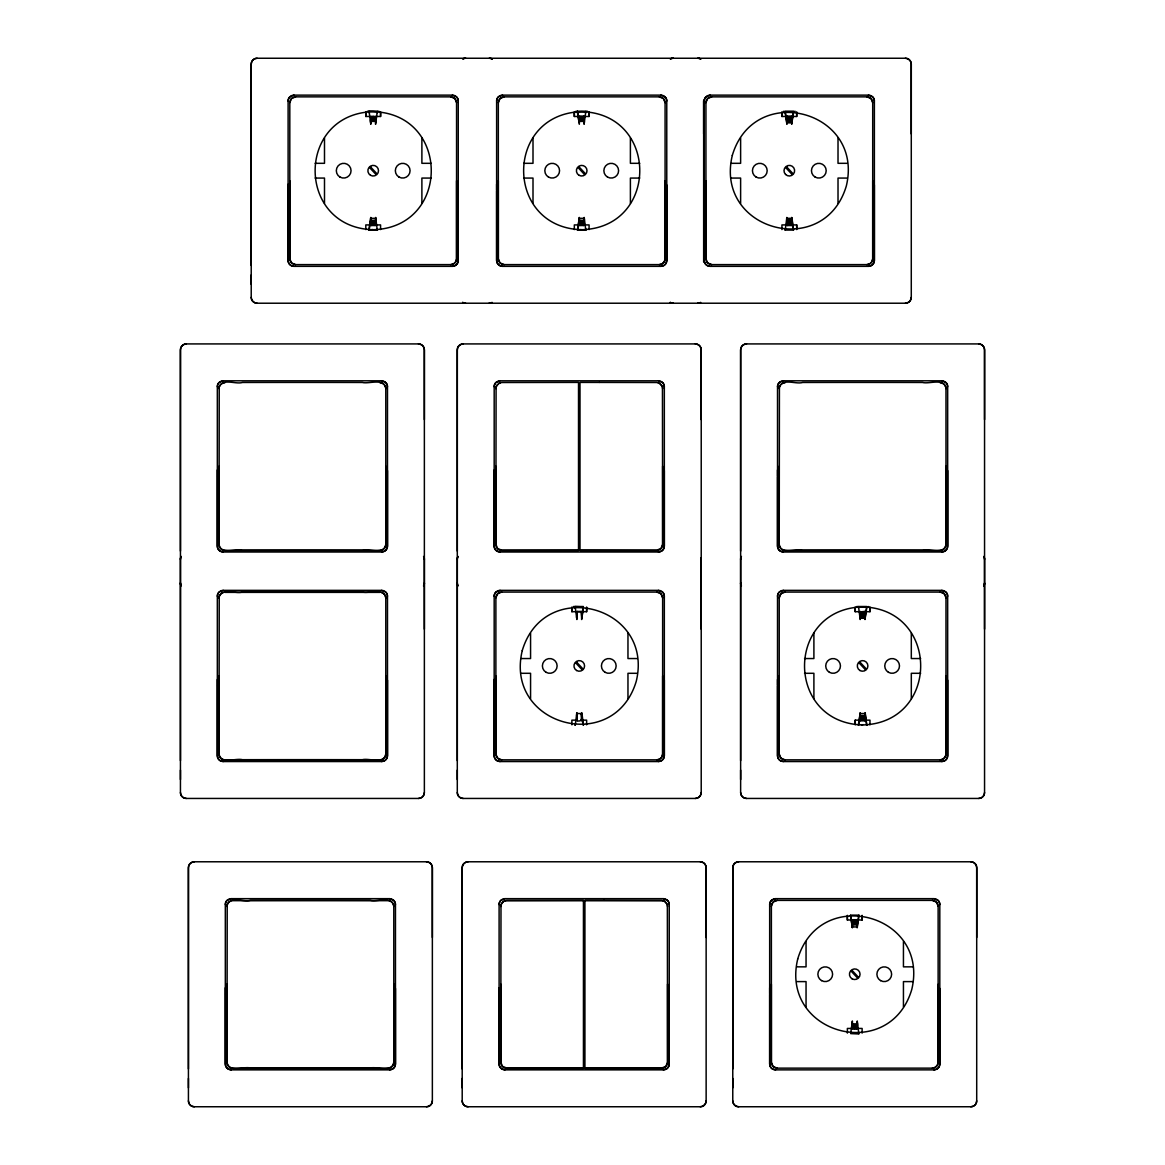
<?xml version="1.0" encoding="UTF-8"?>
<svg xmlns="http://www.w3.org/2000/svg" width="1165" height="1165" viewBox="0 0 1165 1165"><rect width="100%" height="100%" fill="white"/><g stroke="black" fill="none" stroke-linecap="round" stroke-linejoin="round"><path stroke-width="1.5" d="M180.444 779.56L180.444 770.123M180.444 760.643L180.444 559.375A5.869 5.825 -42.7 0 1 181.23 556.433A5.898 5.898 0 0 0 180.444 559.375M180.444 551.089L180.444 349.82A5.869 5.825 -42.7 0 1 186.342 343.923L418.468 343.923A5.869 5.825 42.7 0 1 424.366 349.82L424.366 792.55A5.869 5.825 -42.7 0 1 418.468 798.447L186.342 798.447A5.869 5.825 42.7 0 1 180.444 792.55L180.444 349.82A5.898 5.898 0 0 1 186.342 343.923M188.424 1087.862L188.424 1078.44M188.424 1068.946L188.424 867.677A5.869 5.825 -42.7 0 1 194.337 861.78L426.448 861.78A5.869 5.825 42.7 0 1 432.361 867.677L432.361 1100.852A5.869 5.825 -42.7 0 1 426.448 1106.75L194.337 1106.75A5.869 5.825 42.7 0 1 188.424 1100.852L188.424 867.677A5.898 5.898 0 0 1 194.337 861.78M217.331 686.083L217.331 755.648A5.883 5.854 42.8 0 0 220.287 760.76L223.243 761.546L381.581 761.546L384.523 760.76A5.883 5.854 -42.8 0 0 387.479 755.648L387.479 680.127M217.331 685.399L217.331 679.443M217.331 476.529L217.331 546.094A5.883 5.854 42.8 0 0 220.287 551.205L223.243 552.006L381.581 552.006L384.523 551.205A5.883 5.854 -42.8 0 0 387.479 546.094L387.479 470.573M217.331 475.844L217.331 469.903M219.035 675.817L219.035 753.944C220.651 764.706 235.883 757.847 242.451 759.696A1220.804 40.469 0 0 1 362.373 759.696C368.941 757.847 384.188 764.706 385.79 753.944L385.79 675.817M219.035 466.262L219.035 544.39C220.607 555.093 235.898 548.307 242.451 550.142A1220.804 40.469 0 0 1 362.373 550.142C368.941 548.293 384.188 555.152 385.79 544.39L385.79 466.262M225.326 994.386L225.326 1063.951A5.883 5.854 42.8 0 0 228.267 1069.062L231.223 1069.863L389.561 1069.863L392.518 1069.062A5.883 5.854 -42.8 0 0 395.459 1063.951L395.459 988.43M225.326 993.701L225.326 987.76M227.029 984.119L227.029 1062.247C228.631 1073.009 243.878 1066.15 250.446 1067.999A1220.804 40.469 0 0 1 370.353 1067.999C376.79 1066.266 392.27 1072.921 393.785 1062.247L393.785 984.119M251.218 284.333L251.218 274.911M251.218 265.416L251.218 64.148A5.869 5.825 -42.7 0 1 257.115 58.25L905.365 58.25A5.869 5.825 42.7 0 1 911.278 64.148L911.278 297.323A5.869 5.825 -42.7 0 1 905.365 303.22L257.115 303.22A5.869 5.825 42.7 0 1 251.218 297.323L251.218 64.148A5.898 5.898 0 0 1 257.115 58.25M288.105 190.856L288.105 260.421A5.883 5.854 42.8 0 0 291.061 265.533L294.017 266.334L452.355 266.334L455.297 265.533A5.883 5.854 -42.8 0 0 458.253 260.421L458.253 184.9M288.105 190.172L288.105 184.23M289.808 180.735L289.808 258.834L291.512 262.926L295.604 264.615L450.782 264.615L453.68 263.843L455.792 261.717L456.563 258.834L456.563 180.735M370.237 116.471L365.81 116.471L365.81 111.811M371.067 223.884L370.703 218.758L369.145 230.073L377.242 230.073L375.683 217.447L375.276 225.529L371.111 225.529L371.067 223.884L375.319 223.884L375.276 225.529M370.499 122.296C369.844 114.287 376.543 114.287 375.873 122.296M375.319 223.884L375.887 219.428M375.742 117.942A2.956 2.956 0 0 0 376.149 116.471L380.576 116.471L380.576 111.811M424.366 629.173L424.366 559.375A5.869 5.825 42.7 0 0 423.579 556.433A5.898 5.898 0 0 1 424.366 559.375M424.366 419.618L424.366 349.82A5.898 5.898 0 0 0 418.468 343.923M432.361 937.476L432.361 867.677A5.898 5.898 0 0 0 426.448 861.78M457.292 779.56L457.292 770.123M457.292 760.643L457.292 559.375A5.869 5.825 -42.7 0 1 458.078 556.433A5.898 5.898 0 0 0 457.292 559.375M457.292 551.089L457.292 349.82A5.869 5.825 -42.7 0 1 463.189 343.923L695.316 343.923A5.869 5.825 42.7 0 1 701.228 349.82L701.213 792.55A5.869 5.825 -42.7 0 1 695.316 798.447L463.189 798.447A5.869 5.825 42.7 0 1 457.292 792.55L457.292 349.82A5.898 5.898 0 0 1 463.189 343.923M462.199 1087.862L462.199 1078.44M462.199 1068.946L462.199 867.677A5.869 5.825 -42.7 0 1 468.112 861.78L700.238 861.78A5.869 5.825 42.7 0 1 706.136 867.677L706.136 1100.852A5.869 5.825 -42.7 0 1 700.238 1106.75L468.112 1106.75A5.869 5.825 42.7 0 1 462.199 1100.852L462.199 867.677A5.898 5.898 0 0 1 468.112 861.78M494.178 686.083L494.178 755.648A5.883 5.854 42.8 0 0 497.135 760.76L500.091 761.546L658.429 761.546L661.371 760.76A5.883 5.854 -42.8 0 0 664.327 755.648L664.327 680.127M494.178 685.399L494.178 679.443M494.178 476.529L494.178 546.094A5.883 5.854 42.8 0 0 497.135 551.205L500.091 552.006L658.429 552.006L661.371 551.205A5.883 5.854 -42.8 0 0 664.327 546.094L664.327 470.573M494.178 475.844L494.178 469.903M495.882 675.962L495.882 754.061L497.586 758.153L501.664 759.842L656.856 759.842L659.754 759.07L661.866 756.944L662.637 754.061L662.637 675.962M495.882 466.233L495.882 544.375L497.586 548.467L501.664 550.157L578.524 550.055M496.625 190.856L496.625 260.421A5.883 5.854 42.8 0 0 499.581 265.533L502.523 266.334L660.861 266.334L663.817 265.533A5.883 5.854 -42.8 0 0 666.759 260.421L666.773 184.9M496.625 190.172L496.625 184.23M498.329 180.735L498.329 258.834L500.018 262.926L504.11 264.615L659.303 264.615L662.186 263.843L664.312 261.717L665.084 258.834L665.084 180.735M499.101 994.386L499.101 1063.951A5.883 5.854 42.8 0 0 502.057 1069.062L504.998 1069.863L663.336 1069.863L666.293 1069.062A5.883 5.854 -42.8 0 0 669.234 1063.951L669.249 988.43M499.101 993.701L499.101 987.76M500.804 984.09L500.804 1062.232L502.494 1066.324L506.586 1068.014L583.447 1067.912M576.311 611.698L571.884 611.698L571.884 607.038M578.757 116.471L574.33 116.471L574.33 111.811M579.587 223.884L579.223 218.758L577.651 230.073L585.762 230.073L584.204 217.447L583.782 225.529L579.617 225.529L579.587 223.884L583.825 223.884L583.782 225.529M577.607 111.287L579.107 122.806L579.617 116.209L583.782 116.209L584.393 122.296M583.825 223.884L584.393 219.428M581.816 613.169A2.956 2.956 0 0 0 582.209 611.698L586.636 611.698L586.636 607.038M584.262 117.942A2.956 2.956 0 0 0 584.655 116.471L589.082 116.471L589.082 111.811M662.637 466.233L662.637 544.375L660.948 548.467L656.856 550.157L579.995 550.055M667.56 984.09L667.56 1062.232L665.87 1066.324L661.778 1068.014L584.917 1067.912M701.213 629.173L701.213 559.375A5.869 5.825 42.7 0 0 701.024 557.846A5.898 5.898 0 0 1 701.213 559.375M701.213 419.618L701.213 349.82A5.898 5.898 0 0 0 695.316 343.923M703.66 133.946L703.66 101.209M704.243 190.856L704.243 260.421A5.883 5.854 42.8 0 0 707.184 265.533L710.14 266.334L868.478 266.334L871.435 265.533A5.883 5.854 -42.8 0 0 874.376 260.421L874.376 184.9M704.243 190.172L704.243 184.23M705.932 180.735L705.932 258.834L707.636 262.926L711.728 264.615L866.906 264.615L869.804 263.843L871.915 261.717L872.702 258.834L872.702 180.735M706.136 937.476L706.136 867.677A5.898 5.898 0 0 0 700.238 861.78M732.77 1087.862L732.77 1078.44M732.77 1068.946L732.77 867.677A5.869 5.825 -42.7 0 1 738.683 861.78L970.794 861.78A5.869 5.825 42.7 0 1 976.707 867.677L976.707 1100.852A5.869 5.825 -42.7 0 1 970.794 1106.75L738.683 1106.75A5.869 5.825 42.7 0 1 732.77 1100.852L732.77 867.677A5.898 5.898 0 0 1 738.683 861.78M740.634 779.56L740.634 770.123M740.634 760.643L740.634 559.375A5.869 5.825 -42.7 0 1 741.421 556.433A5.898 5.898 0 0 0 740.634 559.375M740.634 551.089L740.634 349.82A5.869 5.825 -42.7 0 1 746.532 343.923L978.658 343.923A5.869 5.825 42.7 0 1 984.556 349.82L984.556 792.55A5.869 5.825 -42.7 0 1 978.658 798.447L746.532 798.447A5.869 5.825 42.7 0 1 740.634 792.55L740.634 349.82A5.898 5.898 0 0 1 746.532 343.923M769.672 994.386L769.672 1063.951A5.883 5.854 42.8 0 0 772.613 1069.062L775.57 1069.863L933.908 1069.863L936.864 1069.062A5.883 5.854 -42.8 0 0 939.806 1063.951L939.806 988.43M769.672 993.701L769.672 987.76M771.376 984.265L771.376 1062.363L773.065 1066.456L777.157 1068.145L932.335 1068.145L935.233 1067.373L937.344 1065.247L938.131 1062.363L938.131 984.265M777.521 686.083L777.521 755.648A5.883 5.854 42.8 0 0 780.477 760.76L783.419 761.546L941.757 761.546L944.713 760.76A5.883 5.854 -42.8 0 0 947.669 755.648L947.669 680.127M777.521 685.399L777.521 679.443M777.521 476.529L777.521 546.094A5.883 5.854 42.8 0 0 780.477 551.205L783.419 552.006L941.757 552.006L944.713 551.205A5.883 5.854 -42.8 0 0 947.669 546.094L947.669 470.573M777.521 475.844L777.521 469.903M779.225 675.962L779.225 754.061L780.914 758.153L785.006 759.842L940.199 759.842L943.082 759.07L945.208 756.944L945.98 754.061L945.98 675.962M779.225 466.262L779.225 544.39C780.798 555.093 796.088 548.307 802.641 550.142A1220.804 40.469 0 0 1 922.563 550.142C929.131 548.293 944.378 555.152 945.98 544.39L945.98 466.262M786.754 117.942A2.956 2.956 0 0 1 786.36 116.471L781.933 116.471L781.933 111.811M787.234 225.529L786.826 218.758L791.807 218.758L793.365 230.073L785.268 230.073L786.826 217.447L787.234 225.529L791.399 225.529L791.807 218.758M787.19 118.947L787.234 116.209L791.399 116.209L791.807 122.966L793.423 111.287L785.21 111.287L786.826 122.966L787.19 118.947L791.443 118.947M792.273 116.471L796.7 116.471L796.7 111.811M852.198 921.471A2.956 2.956 0 0 1 851.79 920L847.363 920L847.363 915.34M857.44 1022.957C858.095 1030.967 851.397 1030.967 852.066 1022.957M852.663 919.738L852.358 927.821L850.537 915.34L852.154 926.335L852.663 919.738L856.828 919.738L857.236 926.495L858.794 915.18L850.494 915.137M859.654 611.698L855.226 611.698L855.226 607.038M866.658 725.3L865.202 714.145L864.692 720.756L860.527 720.756L860.12 713.985L858.547 725.3M865.289 617.523L860.12 618.193L860.454 611.858L864.678 611.436L865.085 618.193L866.702 606.514L858.503 606.514L860.207 619.518L860.527 611.436M857.702 920L862.129 920L862.129 915.34M865.158 613.169A2.956 2.956 0 0 0 865.551 611.698L869.978 611.698L869.978 607.038M911.278 133.946L911.278 64.148A5.898 5.898 0 0 0 905.365 58.25M976.707 937.476L976.707 867.677A5.898 5.898 0 0 0 970.794 861.78M984.556 629.173L984.556 559.375A5.869 5.825 42.7 0 0 983.77 556.433A5.898 5.898 0 0 1 984.556 559.375M984.556 419.618L984.556 349.82A5.898 5.898 0 0 0 978.658 343.923M576.573 617.523L577.185 611.436L581.35 611.436L581.859 618.033L583.359 606.514L573.355 606.557M375.276 116.209L375.581 124.291L377.285 111.287L367.295 111.33M371.111 225.529L370.79 217.433L368.941 230.131M583.782 116.209L584.102 124.291L585.806 111.287L575.801 111.33M579.617 225.529L579.311 217.433L577.447 230.131M581.35 611.436L581.655 619.518L583.359 607.62M583.316 725.3C577.374 700.049 587.058 723.742 577.185 720.756L576.864 712.66L575.219 725.3M791.399 116.209L791.705 124.291L793.569 111.607L795.214 111.33M864.678 611.436L864.998 619.518L866.862 606.834L868.508 606.557M860.527 720.756L860.207 712.66L858.401 725.14M856.828 919.738L857.149 927.821L858.998 915.137M852.663 1029.059L852.358 1020.962L850.698 1033.603L858.853 1033.967M295.604 264.615A5.781 5.781 0 0 1 289.808 258.834L289.808 102.637L291.512 98.544L295.604 96.855L450.782 96.855L454.874 98.544L456.563 102.637L456.563 258.834A5.781 5.781 0 0 1 450.782 264.615M377.242 112.757L377.62 111.33L379.091 111.33M504.11 264.615A5.781 5.781 0 0 1 498.329 258.834L498.329 102.637L500.018 98.544L504.11 96.855L659.303 96.855L663.395 98.544L665.084 102.637L665.084 258.834A5.781 5.781 0 0 1 659.303 264.615M501.664 759.842A5.781 5.781 0 0 1 495.882 754.061L495.882 597.863L497.586 593.771L501.664 592.082L656.856 592.082L660.948 593.771L662.637 597.863L662.637 754.061A5.781 5.781 0 0 1 656.856 759.842M585.762 112.757L586.126 111.33L587.611 111.33M575.219 724.193L575.059 725.14M711.728 264.615A5.781 5.781 0 0 1 705.932 258.834L705.932 102.637L707.636 98.544L711.728 96.855L866.906 96.855L870.998 98.544L872.702 102.637L872.702 258.834A5.781 5.781 0 0 1 866.906 264.615M785.268 228.966L785.064 230.131M785.006 759.842A5.781 5.781 0 0 1 779.225 754.061L779.225 597.863L780.914 593.771L785.006 592.082L940.199 592.082L944.291 593.771L945.98 597.863L945.98 754.061A5.781 5.781 0 0 1 940.199 759.842M777.157 1068.145A5.781 5.781 0 0 1 771.376 1062.363L771.376 906.166L773.065 902.074L777.157 900.385L932.335 900.385L936.427 902.074L938.131 906.166L938.131 1062.363A5.781 5.781 0 0 1 932.335 1068.145M576.573 714.655L577.185 720.756M786.826 218.758L792.011 219.428M452.355 266.334A5.898 5.898 0 0 0 458.253 260.421L458.253 101.049A5.883 5.854 50 0 0 456.52 96.87L452.355 95.137L294.017 95.137L289.837 96.87A5.883 5.854 -50 0 0 288.119 101.049L288.105 260.421A5.898 5.898 0 0 0 294.017 266.334M660.861 266.334A5.898 5.898 0 0 0 666.773 260.421L666.773 101.049A5.883 5.854 50 0 0 665.04 96.87L660.861 95.137L502.523 95.137L498.358 96.87A5.883 5.854 -50 0 0 496.625 101.049L496.625 260.421A5.898 5.898 0 0 0 502.523 266.334M868.478 266.334A5.898 5.898 0 0 0 874.376 260.421L874.376 101.049A5.883 5.854 50 0 0 872.658 96.87L868.478 95.137L710.14 95.137L705.961 96.87A5.883 5.854 -50 0 0 704.243 101.049L704.243 260.421A5.898 5.898 0 0 0 710.14 266.334M373.193 229.723C450.607 227.626 450.607 113.762 373.193 111.665C295.779 113.762 295.779 227.641 373.193 229.723L372.043 229.578M581.699 229.723C659.128 227.626 659.128 113.762 581.699 111.665C504.285 113.762 504.285 227.641 581.699 229.723L580.563 229.578M381.581 552.006A5.898 5.898 0 0 0 387.479 546.094L387.479 386.722A5.883 5.854 50 0 0 385.746 382.542L381.581 380.809L223.243 380.809L219.064 382.542A5.883 5.854 -50 0 0 217.331 386.722L217.331 546.094A5.898 5.898 0 0 0 223.243 552.006M658.429 552.006A5.898 5.898 0 0 0 664.327 546.094L664.327 386.722A5.883 5.854 50 0 0 662.594 382.542L658.429 380.809L500.091 380.809L495.911 382.542A5.883 5.854 -50 0 0 494.178 386.722L494.178 546.094A5.898 5.898 0 0 0 500.091 552.006M941.757 552.006A5.898 5.898 0 0 0 947.669 546.094L947.669 386.722A5.883 5.854 50 0 0 945.936 382.542L941.757 380.809L783.419 380.809L779.254 382.542A5.883 5.854 -50 0 0 777.521 386.722L777.521 546.094A5.898 5.898 0 0 0 783.419 552.006M381.581 761.546A5.898 5.898 0 0 0 387.479 755.648L387.479 596.276A5.883 5.854 50 0 0 385.746 592.097L381.581 590.364L223.243 590.364L219.064 592.097A5.883 5.854 -50 0 0 217.331 596.276L217.331 755.648A5.898 5.898 0 0 0 223.243 761.546M658.429 761.546A5.898 5.898 0 0 0 664.327 755.648L664.327 596.276A5.883 5.854 50 0 0 662.594 592.097L658.429 590.364L500.091 590.364L495.911 592.097A5.883 5.854 -50 0 0 494.178 596.276L494.178 755.648A5.898 5.898 0 0 0 500.091 761.546M941.757 761.546A5.898 5.898 0 0 0 947.669 755.648L947.669 596.276A5.883 5.854 50 0 0 945.936 592.097L941.757 590.364L783.419 590.364L779.254 592.097A5.883 5.854 -50 0 0 777.521 596.276L777.521 755.648A5.898 5.898 0 0 0 783.419 761.546M862.61 724.95C940.024 722.853 940.024 608.989 862.595 606.892C785.181 608.989 785.181 722.853 862.61 724.95L861.459 724.805M389.561 1069.863A5.898 5.898 0 0 0 395.459 1063.951L395.459 904.579A5.883 5.854 50 0 0 393.741 900.399L389.561 898.666L231.223 898.666L227.044 900.399A5.883 5.854 -50 0 0 225.326 904.579L225.326 1063.951A5.898 5.898 0 0 0 231.223 1069.863M663.336 1069.863A5.898 5.898 0 0 0 669.249 1063.951L669.249 904.579A5.883 5.854 50 0 0 667.516 900.399L663.336 898.666L504.998 898.666L500.834 900.399A5.883 5.854 -50 0 0 499.101 904.579L499.101 1063.951A5.898 5.898 0 0 0 504.998 1069.863M933.908 1069.863A5.898 5.898 0 0 0 939.806 1063.951L939.806 904.579A5.883 5.854 50 0 0 938.087 900.399L933.908 898.666L775.57 898.666L771.39 900.399A5.883 5.854 -50 0 0 769.672 904.579L769.672 1063.951A5.898 5.898 0 0 0 775.57 1069.863M783.419 111.33L785.064 111.607L786.914 124.291L787.234 116.209M369.087 111.287L377.242 111.651M577.651 111.651L585.762 111.651M785.268 111.651L793.365 111.651M371.038 116.631L375.348 116.631M579.544 116.631L583.854 116.631M787.161 116.631L791.472 116.631M371.067 117.84L375.319 117.84M579.573 117.84L583.825 117.84M787.19 117.84L791.443 117.84M371.067 118.947L375.319 118.947M579.573 118.947L583.825 118.947M371.067 119.107L375.319 119.107M579.587 119.107L583.825 119.107M787.19 119.107L791.443 119.107M371.038 120.33L375.348 120.33M579.558 120.33L583.854 120.33M787.161 120.33L791.472 120.33M370.98 121.393L375.407 121.393M579.5 121.393L583.913 121.393M787.103 121.393L791.53 121.393M786.623 122.296L792.011 122.296M786.725 122.806L791.909 122.806M315.132 163.318L324.496 163.318L324.496 138.023M431.254 163.318L421.89 163.318L421.89 138.023M523.653 163.318L533.002 163.318L533.002 138.023M639.76 163.318L630.396 163.318L630.396 138.023M731.256 163.318L740.62 163.318L740.62 138.023M847.377 163.318L838.014 163.318L838.014 138.023M315.132 178.07L324.496 178.07L324.496 203.365M431.254 178.07L421.89 178.07L421.89 203.365M523.653 178.07L533.002 178.07L533.002 203.365M639.76 178.07L630.396 178.07L630.396 203.365M731.256 178.07L740.62 178.07L740.62 203.365M847.377 178.07L838.014 178.07L838.014 203.365M370.499 218.321L375.887 218.321M579.02 218.321L584.393 218.321M786.623 218.321L792.011 218.321L793.569 230.131M786.725 218.918L791.909 218.918M370.98 220.331L375.407 220.331M579.5 220.331L583.913 220.331M787.103 220.331L791.53 220.331M371.038 221.408L375.348 221.408M579.558 221.408L583.854 221.408M787.161 221.408L791.472 221.408M371.067 222.617L375.319 222.617M579.587 222.617L583.825 222.617M787.19 222.617L791.443 222.617M371.067 222.777L375.319 222.777M579.587 222.777L583.825 222.777M787.19 222.777L791.443 222.777A2.956 2.956 0 0 1 792.273 224.918L796.7 224.918L796.7 229.578M787.19 223.884L791.443 223.884M370.237 224.918L365.81 224.918L365.81 229.578M578.757 224.918L574.33 224.918L574.33 229.578M371.038 225.093L375.348 225.093M579.544 225.093L583.854 225.093M787.161 225.093L791.472 225.093M224.816 592.373L380.008 592.373M856.697 606.557L858.168 606.557L858.547 607.984M575.16 606.514L583.316 606.878M858.547 606.878L866.658 606.878M577.112 611.858L581.422 611.858M860.454 611.858L864.75 611.858M860.484 613.067L864.721 613.067M860.484 614.173L864.721 614.173M860.454 615.557L864.75 615.557M860.396 616.62L864.809 616.62M860.221 618.003L864.983 618.003M521.206 658.545L530.57 658.545L530.57 633.25M637.328 658.545L627.964 658.545L627.964 633.25M804.549 658.545L813.898 658.545L813.898 633.25M920.656 658.545L911.307 658.545L911.307 633.25M521.206 673.297L530.57 673.297L530.57 698.592M637.328 673.297L627.964 673.297L627.964 698.592M804.549 673.297L813.898 673.297L813.898 698.592M920.656 673.297L911.307 673.297L911.307 698.592M576.573 713.548L581.947 713.548L583.461 725.14M859.916 713.548L865.289 713.548L866.804 725.14M860.396 715.558L864.809 715.558M860.454 716.621L864.75 716.621M860.484 718.004L864.721 718.004M860.484 719.111L864.721 719.111M576.311 720.145L571.884 720.145L571.884 724.805M855.226 723.975L855.226 720.145L859.654 720.145M860.454 720.319L864.75 720.319M583.447 900.734L506.586 900.734A5.781 5.781 0 0 0 505.086 900.924M584.917 900.734L661.778 900.734A5.781 5.781 0 0 1 667.56 906.516M852.591 920.161L856.901 920.161M852.62 921.369L856.872 921.369M852.62 922.476L856.872 922.476M852.62 922.636L856.872 922.636M852.591 923.86L856.901 923.86M852.532 924.923L856.959 924.923M852.052 926.932L857.44 926.932M796.685 966.848L806.049 966.848L806.049 941.553M912.807 966.848L903.443 966.848L903.443 941.553M796.685 981.6L806.049 981.6L806.049 1006.895M912.807 981.6L903.443 981.6L903.443 1006.895M852.532 1023.86L856.959 1023.86M852.591 1024.938L856.901 1024.938M852.62 1026.147L856.872 1026.147M852.62 1026.307L856.872 1026.307A2.956 2.956 0 0 1 857.309 1026.977M852.62 1027.414L856.872 1027.414M852.591 1028.637L856.901 1028.637M857.702 1028.447L862.129 1028.447L862.129 1033.107M577.272 111.33L579.311 124.291L579.617 116.209M368.766 111.33L369.145 112.757M574.84 606.557L575.204 607.984M585.966 230.131L585.762 228.966M377.445 230.131L377.242 228.966M792.011 218.321L791.719 217.433L791.399 225.529M865.289 713.548L865.1 712.674L864.692 720.756M581.947 713.548L581.655 712.66L581.35 720.756M858.794 1033.603L857.251 1020.977L856.828 1029.059M575.204 606.878L576.864 619.518L577.185 611.436M369.145 111.651L370.79 124.291L371.111 116.209M869.978 607.868L869.978 611.698M869.978 724.805L869.978 720.145L865.551 720.145A2.956 2.956 0 0 0 865.158 718.674M862.129 916.171L862.129 920M855.226 607.868L855.226 611.698M855.226 720.145L855.226 724.805M847.363 916.171L847.363 920M847.363 1033.107L847.363 1028.447L851.79 1028.447A2.956 2.956 0 0 1 852.198 1026.977M796.7 112.641L796.7 116.471M796.7 224.918L796.7 228.748M781.933 112.641L781.933 116.471M781.933 229.578L781.933 224.918L786.36 224.918A2.956 2.956 0 0 1 786.754 223.447M703.66 100.306L703.66 261.979M589.082 112.641L589.082 116.471M589.082 229.578L589.082 224.918L584.655 224.918A2.956 2.956 0 0 0 584.262 223.447M586.636 607.868L586.636 611.698M586.636 724.805L586.636 720.145L582.209 720.145A2.956 2.956 0 0 0 581.816 718.674M574.33 112.641L574.33 116.471M571.884 607.868L571.884 611.698M380.576 112.641L380.576 116.471M380.576 229.578L380.576 224.918L376.149 224.918A2.956 2.956 0 0 0 375.742 223.447M365.81 112.641L365.81 116.471M940.199 592.082A5.781 5.781 0 0 1 945.98 597.863M779.225 597.863A5.781 5.781 0 0 1 785.006 592.082M859.755 719.388A2.956 2.956 0 0 1 860.513 718.062M860.513 613.78A2.956 2.956 0 0 1 859.755 612.455M746.532 798.447A5.898 5.898 0 0 1 740.634 792.55M984.556 792.55A5.898 5.898 0 0 1 978.658 798.447M941.757 590.364A5.898 5.898 0 0 1 947.669 596.276M777.521 596.276A5.898 5.898 0 0 1 783.419 590.364M940.199 382.819A5.781 5.781 0 0 1 945.98 388.6M779.225 388.6A5.781 5.781 0 0 1 785.006 382.819M941.757 380.809A5.898 5.898 0 0 1 947.669 386.722M777.521 386.722A5.898 5.898 0 0 1 783.419 380.809M380.008 382.819A5.781 5.781 0 0 1 385.79 388.6M219.035 388.6A5.781 5.781 0 0 1 224.816 382.819M381.581 380.809A5.898 5.898 0 0 1 387.479 386.722M217.331 386.722A5.898 5.898 0 0 1 223.243 380.809M381.508 592.563A5.781 5.781 0 0 1 385.79 598.155M219.035 598.155A5.781 5.781 0 0 1 223.331 592.563M186.342 798.447A5.898 5.898 0 0 1 180.444 792.55M424.366 792.55A5.898 5.898 0 0 1 418.468 798.447M381.581 590.364A5.898 5.898 0 0 1 387.479 596.276M217.331 596.276A5.898 5.898 0 0 1 223.243 590.364M658.356 383.067A5.781 5.781 0 0 1 662.637 388.659M495.882 388.659A5.781 5.781 0 0 1 497.586 384.566M498.78 383.649A5.781 5.781 0 0 1 500.178 383.067M658.429 380.809A5.898 5.898 0 0 1 664.327 386.722M494.178 386.722A5.898 5.898 0 0 1 500.091 380.809M656.856 592.082A5.781 5.781 0 0 1 662.637 597.863M495.882 597.863A5.781 5.781 0 0 1 501.664 592.082M463.189 798.447A5.898 5.898 0 0 1 457.292 792.55M701.213 792.55A5.898 5.898 0 0 1 695.316 798.447M658.429 590.364A5.898 5.898 0 0 1 664.327 596.276M494.178 596.276A5.898 5.898 0 0 1 500.091 590.364M659.303 96.855A5.781 5.781 0 0 1 665.084 102.637M498.329 102.637A5.781 5.781 0 0 1 504.11 96.855M579.617 118.553A2.956 2.956 0 0 1 579.151 117.942M660.861 95.137A5.898 5.898 0 0 1 666.773 101.049M496.625 101.049A5.898 5.898 0 0 1 502.523 95.137M866.906 96.855A5.781 5.781 0 0 1 872.702 102.637M705.932 102.637A5.781 5.781 0 0 1 711.728 96.855M792.171 117.228A2.956 2.956 0 0 1 791.399 118.553M911.278 297.323A5.898 5.898 0 0 1 905.365 303.22M868.478 95.137A5.898 5.898 0 0 1 874.376 101.049M704.243 101.049A5.898 5.898 0 0 1 710.14 95.137M450.782 96.855A5.781 5.781 0 0 1 456.563 102.637M289.808 102.637A5.781 5.781 0 0 1 295.604 96.855M370.339 224.161A2.956 2.956 0 0 1 371.111 222.835M371.111 118.553A2.956 2.956 0 0 1 370.63 117.942M257.115 303.22A5.898 5.898 0 0 1 251.218 297.323M452.355 95.137A5.898 5.898 0 0 1 458.253 101.049M288.105 101.049A5.898 5.898 0 0 1 294.017 95.137M932.335 900.385A5.781 5.781 0 0 1 938.131 906.166M771.376 906.166A5.781 5.781 0 0 1 777.157 900.385M738.683 1106.75A5.898 5.898 0 0 1 732.77 1100.852M976.707 1100.852A5.898 5.898 0 0 1 970.794 1106.75M933.908 898.666A5.898 5.898 0 0 1 939.806 904.579M769.672 904.579A5.898 5.898 0 0 1 775.57 898.666M500.804 906.516A5.781 5.781 0 0 1 503.688 901.506M468.112 1106.75A5.898 5.898 0 0 1 462.199 1100.852M706.136 1100.852A5.898 5.898 0 0 1 700.238 1106.75M663.336 898.666A5.898 5.898 0 0 1 669.249 904.579M499.101 904.579A5.898 5.898 0 0 1 504.998 898.666M393.785 906.457A5.781 5.781 0 0 0 387.989 900.676L232.811 900.676A5.781 5.781 0 0 0 231.311 900.865M227.029 906.457A5.781 5.781 0 0 1 229.913 901.448M194.337 1106.75A5.898 5.898 0 0 1 188.424 1100.852M432.361 1100.852A5.898 5.898 0 0 1 426.448 1106.75M389.561 898.666A5.898 5.898 0 0 1 395.459 904.579M225.326 904.579A5.898 5.898 0 0 1 231.223 898.666M219.238 386.795L219.035 544.71A5.781 5.781 0 0 0 224.816 550.492L380.008 550.492A5.781 5.781 0 0 0 385.79 544.71L385.79 388.294C384.261 377.635 368.81 384.246 362.373 382.469A1220.804 40.469 0 0 0 242.451 382.469C235.665 384.639 222.908 377.897 219.238 386.795M219.238 596.349L219.035 754.25A5.781 5.781 0 0 0 224.816 760.046L380.008 760.046A5.781 5.781 0 0 0 385.79 754.265L385.79 597.849C384.202 587.175 368.941 593.888 362.373 592.024A1220.804 40.469 0 0 0 242.451 592.024C235.665 594.194 222.908 587.451 219.238 596.349M227.219 904.652L227.029 1062.567A5.781 5.781 0 0 0 232.811 1068.349L387.989 1068.349A5.781 5.781 0 0 0 393.785 1062.567L393.785 906.152C392.154 895.419 376.936 902.22 370.353 900.327A1220.804 40.469 0 0 0 250.446 900.327C243.66 902.496 230.903 895.754 227.219 904.652M496.086 386.795L495.882 544.725A5.781 5.781 0 0 0 501.664 550.506L578.524 550.506L578.524 382.411L501.664 382.513L498.78 383.285L496.086 386.795M522.24 650.638C504.227 725.97 614.217 755.444 636.279 681.205C654.293 605.873 544.303 576.398 522.24 650.638M500.994 904.652L500.804 1062.582A5.781 5.781 0 0 0 506.586 1068.363L583.447 1068.363L583.447 900.268L506.586 900.37L503.688 901.142L500.994 904.652M732.304 155.411C714.276 230.743 824.281 260.217 846.329 185.978C864.357 110.646 754.352 81.186 732.304 155.411M779.414 386.795L779.225 544.71A5.781 5.781 0 0 0 785.006 550.492L940.199 550.492A5.781 5.781 0 0 0 945.98 544.71L945.98 388.294C944.364 377.562 929.131 384.363 922.563 382.469A1220.804 40.469 0 0 0 802.641 382.469C795.884 384.625 783.084 377.911 779.414 386.795M797.734 958.941C779.705 1034.272 889.711 1063.747 911.758 989.507C929.787 914.176 819.781 884.716 797.734 958.941M370.645 167.017L369.786 167.818L375.814 174.299L376.674 173.498L370.645 167.017M579.165 167.017L578.306 167.818L584.32 174.299L585.194 173.498L579.165 167.017M786.783 167.017L785.909 167.818L791.938 174.299L792.812 173.498L786.783 167.017M576.719 662.244L575.86 663.045L581.888 669.525L582.748 668.725L576.719 662.244M860.061 662.244L859.202 663.045L865.231 669.525L866.09 668.725L860.061 662.244M852.212 970.547L851.338 971.348L857.367 977.828L858.241 977.027L852.212 970.547M599.261 382.426L579.995 382.411L579.995 550.506L656.856 550.506A5.781 5.781 0 0 0 662.637 544.725L662.448 386.795L659.754 383.285L656.856 382.513L599.261 382.426M604.169 900.283L584.917 900.268L584.917 1068.363L661.778 1068.363A5.781 5.781 0 0 0 667.56 1062.582L667.356 904.652L664.662 901.142L661.778 900.37L604.169 900.283M829.393 672.307A7.383 7.383 0 0 0 840.46 665.914A7.383 7.383 0 0 0 829.393 659.536A7.383 7.383 0 0 0 829.393 672.307M888.429 672.307A7.383 7.383 0 0 0 899.496 665.914A7.383 7.383 0 0 0 888.429 659.536A7.383 7.383 0 0 0 888.429 672.307M859.945 670.516A5.315 5.315 0 0 0 867.91 665.914A5.315 5.315 0 0 0 859.945 661.327A5.315 5.315 0 0 0 859.945 670.516M740.634 582.995A5.898 5.898 0 0 0 741.421 585.937A5.869 5.825 42.7 0 1 740.634 582.995M983.77 585.937A5.869 5.825 -42.7 0 0 984.556 582.995A5.898 5.898 0 0 1 983.77 585.937M180.444 582.995A5.898 5.898 0 0 0 181.23 585.937A5.869 5.825 42.7 0 1 180.444 582.995M423.579 585.937A5.869 5.825 -42.7 0 0 424.366 582.995A5.898 5.898 0 0 1 423.579 585.937M457.292 582.995A5.898 5.898 0 0 0 458.078 585.937A5.869 5.825 42.7 0 1 457.292 582.995M701.024 584.524A5.869 5.825 -42.7 0 0 701.228 582.995A5.898 5.898 0 0 1 701.024 584.524M546.065 672.307A7.383 7.383 0 0 0 557.132 665.914A7.383 7.383 0 0 0 546.065 659.536A7.383 7.383 0 0 0 546.065 672.307M605.086 672.307A7.383 7.383 0 0 0 616.154 665.914A7.383 7.383 0 0 0 605.086 659.536A7.383 7.383 0 0 0 605.086 672.307M576.602 670.516A5.315 5.315 0 0 0 584.582 665.914A5.315 5.315 0 0 0 576.602 661.327A5.315 5.315 0 0 0 576.602 670.516M548.497 177.08A7.383 7.383 0 0 0 559.564 170.702A7.383 7.383 0 0 0 548.497 164.309A7.383 7.383 0 0 0 548.497 177.08M607.533 177.08A7.383 7.383 0 0 0 618.6 170.702A7.383 7.383 0 0 0 607.533 164.309A7.383 7.383 0 0 0 607.533 177.08M579.049 175.303A5.315 5.315 0 0 0 587.014 170.702A5.315 5.315 0 0 0 579.049 166.1A5.315 5.315 0 0 0 579.049 175.303M700.704 59.036A5.898 5.898 0 0 0 697.762 58.25A5.869 5.825 42.7 0 1 700.704 59.036M462.68 302.434A5.869 5.825 42.7 0 0 465.636 303.22A5.898 5.898 0 0 1 462.68 302.434M697.762 303.22A5.869 5.825 -42.7 0 0 700.704 302.434A5.898 5.898 0 0 1 697.762 303.22M465.636 58.25A5.869 5.825 -42.7 0 0 462.68 59.036A5.898 5.898 0 0 1 465.636 58.25M756.114 177.08A7.383 7.383 0 0 0 767.182 170.702A7.383 7.383 0 0 0 756.114 164.309A7.383 7.383 0 0 0 756.114 177.08M815.136 177.08A7.383 7.383 0 0 0 826.203 170.702A7.383 7.383 0 0 0 815.136 164.309A7.383 7.383 0 0 0 815.136 177.08M785.56 174.459A5.315 5.315 0 0 0 794.443 172.071A5.315 5.315 0 0 0 787.948 165.561A5.315 5.315 0 0 0 785.56 174.459M670.297 302.434A5.869 5.825 42.7 0 0 673.254 303.22A5.898 5.898 0 0 1 670.297 302.434M673.254 58.25A5.869 5.825 -42.7 0 0 670.297 59.036A5.898 5.898 0 0 1 673.254 58.25M339.991 177.08A7.383 7.383 0 0 0 351.058 170.702A7.383 7.383 0 0 0 339.991 164.309A7.383 7.383 0 0 0 339.991 177.08M399.012 177.08A7.383 7.383 0 0 0 410.08 170.702A7.383 7.383 0 0 0 399.012 164.309A7.383 7.383 0 0 0 399.012 177.08M370.528 175.303A5.315 5.315 0 0 0 378.509 170.702A5.315 5.315 0 0 0 370.528 166.1A5.315 5.315 0 0 0 370.528 175.303M492.198 59.036A5.898 5.898 0 0 0 489.242 58.25A5.869 5.825 42.7 0 1 492.198 59.036M489.242 303.22A5.869 5.825 -42.7 0 0 492.198 302.434A5.898 5.898 0 0 1 489.242 303.22M821.543 980.61A7.383 7.383 0 0 0 832.611 974.231A7.383 7.383 0 0 0 821.543 967.838A7.383 7.383 0 0 0 821.543 980.61M880.565 980.61A7.383 7.383 0 0 0 891.633 974.231A7.383 7.383 0 0 0 880.565 967.838A7.383 7.383 0 0 0 880.565 980.61M852.096 978.833A5.315 5.315 0 0 0 860.061 974.231A5.315 5.315 0 0 0 852.096 969.63A5.315 5.315 0 0 0 852.096 978.833"/></g></svg>
